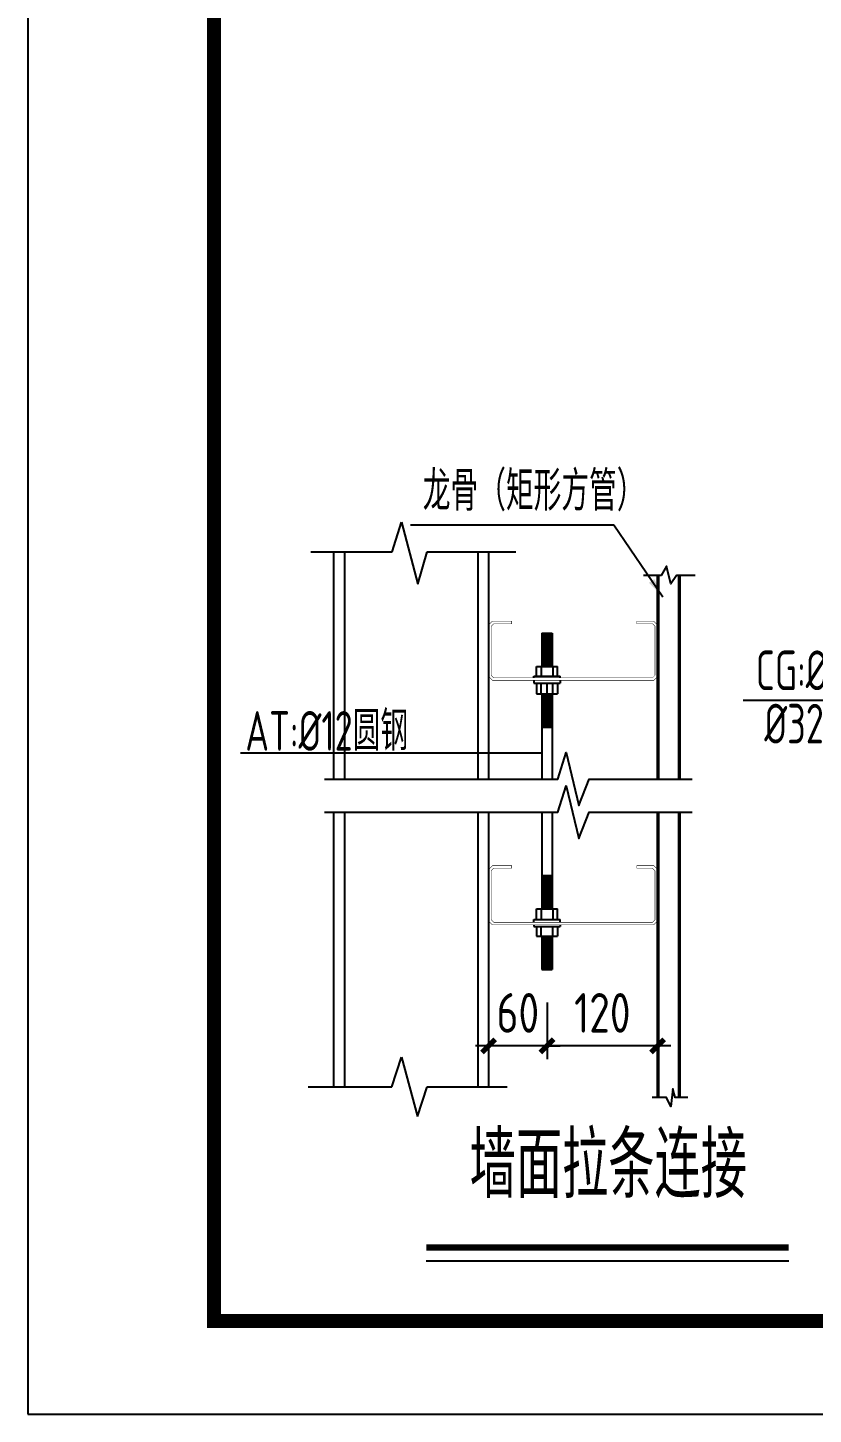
# Model space of a CAD drawing. Extents: x -33967 to 1773478, y -1022458 to -784650.
# Drawn here: x 1394494 to 1406397, y -1022458 to -1001458 of the extents above; entities that cross this region are included whole.
import ezdxf
from ezdxf.enums import TextEntityAlignment as Align

# ---------------------------------------------------------------- set-up
doc = ezdxf.new("R2010")
doc.units = 0
doc.header["$LTSCALE"] = 1000
doc.header["$MEASUREMENT"] = 0
for name, color, linetype in [('AXIS', 3, 'Continuous'), ('BEAM', 4, 'Continuous'), ('GZ', 50, 'Continuous'), ('LT', 27, 'Continuous'), ('PUB_TITLE', 4, 'Continuous'), ('PZ', 202, 'Continuous'), ('TEXT', 7, 'Continuous'), ('THIN', 7, 'Continuous')]:
    doc.layers.add(name, color=color, linetype=linetype)
doc.styles.add('_TCH_DIM_T3', font='SIMPLEX', dxfattribs={"width": 0.705882, "bigfont": 'GBCBIG'})
doc.styles.add('TSSD_Dimension', font='Tssdeng.shx', dxfattribs={"width": 0.8, "bigfont": 'hztxt.shx'})
doc.styles.add('TSSD_Label', font='tssdeng.shx', dxfattribs={"width": 0.7, "bigfont": 'hztxt.shx'})
doc.dimstyles.new('TCH-200-1', dxfattribs={"dimtxt": 595, "dimasz": 200, "dimexe": 500, "dimexo": 600, "dimgap": 252.5, "dimtad": 1, "dimdec": 0, "dimzin": 0, "dimdsep": 46, "dimtxsty": '_TCH_DIM_T3', "dimblk": 'ARCHTICK', "dimcen": 0.09, "dimclrd": 3, "dimclre": 3, "dimclrt": 7, "dimazin": 2, "dimtfac": 1, "dimtdec": 0, "dimtix": 1, "dimtmove": 2, "dimatfit": 3, "dimfxl": 1, "dimtolj": 1, "dimtzin": 0, "dimarcsym": 0})
doc.dimstyles.new('TSSD_20_200', dxfattribs={"dimtxt": 600, "dimasz": 200, "dimexe": 200, "dimexo": 500, "dimgap": 200, "dimtad": 1, "dimdec": 0, "dimlfac": 0.05, "dimzin": 0, "dimdsep": 46, "dimtxsty": 'TSSD_Dimension', "dimblk": 'ARCHTICK', "dimblk1": 'ARCHTICK', "dimblk2": 'ARCHTICK', "dimcen": 0, "dimdle": 200, "dimclrt": 7, "dimadec": 0, "dimazin": 0, "dimtfac": 1, "dimtdec": 0, "dimtix": 1, "dimtmove": 2, "dimatfit": 3, "dimfxl": 1, "dimtolj": 1, "dimtzin": 0, "dimarcsym": 0})

# ---------------------------------------------------------------- blocks, each defined once
blk = doc.blocks.new('_ArchTick')
at = {"color": 0, "linetype": 'ByBlock', "const_width": 0.4}
blk.add_lwpolyline([(-0.5, -0.5), (0.5, 0.5)], dxfattribs=at)
blk = doc.blocks.new('*D1864')
at = {"layer": 'AXIS', "color": 0, "linetype": 'ByBlock', "lineweight": -2, "transparency": 16777216}
for p, q in [((1401478, -1016224), (1401478, -1017079)), ((1402363, -1016224), (1402363, -1017079)), ((1401478, -1016879), (1401278, -1016879)), ((1402363, -1016879), (1401478, -1016879)), ((1402363, -1016879), (1402563, -1016879))]:
    blk.add_line(p, q, dxfattribs=at)
at = {"layer": 'Defpoints', "color": 0, "linetype": 'ByBlock', "transparency": 16777216}
for p in [(1401478, -1015724), (1402363, -1015724, 2889), (1401478, -1016879)]:
    blk.add_point(p, dxfattribs=at)
at = {"layer": 'AXIS', "color": 0, "linetype": 'ByBlock', "lineweight": -2, "transparency": 16777216, "xscale": 200, "yscale": 200, "zscale": 200}
blk.add_blockref('_ArchTick', (1401478, -1016879), dxfattribs=at)
at = {"layer": 'AXIS', "color": 0, "linetype": 'ByBlock', "lineweight": -2, "transparency": 16777216, "xscale": 200, "yscale": 200, "zscale": 200, "rotation": 180}
blk.add_blockref('_ArchTick', (1402363, -1016879), dxfattribs=at)
at = {"layer": 'AXIS', "color": 7, "linetype": 'ByBlock', "transparency": 16777216, "insert": (1401921, -1016379), "char_height": 600, "attachment_point": 5, "style": 'TSSD_Dimension'}
blk.add_mtext('\\A1;60', dxfattribs=at)
blk = doc.blocks.new('*D1865')
at = {"layer": 'AXIS', "color": 0, "linetype": 'ByBlock', "lineweight": -2, "transparency": 16777216}
for p, q in [((1402363, -1016224), (1402363, -1017079)), ((1404038, -1016318), (1404038, -1017079)), ((1404238, -1016879), (1402163, -1016879))]:
    blk.add_line(p, q, dxfattribs=at)
at = {"layer": 'Defpoints', "color": 0, "linetype": 'ByBlock', "transparency": 16777216}
for p in [(1402363, -1015724, 2889), (1404038, -1015818), (1402363, -1016879)]:
    blk.add_point(p, dxfattribs=at)
at = {"layer": 'AXIS', "color": 0, "linetype": 'ByBlock', "lineweight": -2, "transparency": 16777216, "xscale": 200, "yscale": 200, "zscale": 200, "rotation": 180}
blk.add_blockref('_ArchTick', (1402363, -1016879), dxfattribs=at)
at = {"layer": 'AXIS', "color": 0, "linetype": 'ByBlock', "lineweight": -2, "transparency": 16777216, "xscale": 200, "yscale": 200, "zscale": 200}
blk.add_blockref('_ArchTick', (1404038, -1016879), dxfattribs=at)
at = {"layer": 'AXIS', "color": 7, "linetype": 'ByBlock', "transparency": 16777216, "insert": (1403201, -1016379), "char_height": 600, "attachment_point": 5, "style": 'TSSD_Dimension'}
blk.add_mtext('\\A1;120', dxfattribs=at)

msp = doc.modelspace()

# ---------------------------------------------------------------- linework, layer by layer
for p, q in [((1402203.2, -1011134.3, 2889.5), (1402523.2, -1011134.3, 2889.5)), ((1402203.2, -1011277, 2889.5), (1402203.2, -1011134.3, 2889.5)), ((1402274, -1011134.3, 2889.5), (1402274, -1011277, 2889.5)), ((1402452.3, -1011134.3, 2889.5), (1402452.3, -1011277, 2889.5)), ((1402523.2, -1011277, 2889.5), (1402523.2, -1011134.3, 2889.5)), ((1402163.2, -1011277, 2889.5), (1402563.2, -1011277, 2889.5)), ((1402163.2, -1011303.7, 2889.5), (1402163.2, -1011277, 2889.5)), ((1402163.2, -1011342.9, 2889.5), (1402163.2, -1011387.6, 2889.5)), ((1402563.2, -1011303.7, 2889.5), (1402563.2, -1011277, 2889.5)), ((1402563.2, -1011342.9, 2889.5), (1402563.2, -1011387.6, 2889.5)), ((1402163.2, -1011387.6, 2889.5), (1402563.2, -1011387.6, 2889.5)), ((1402203.2, -1011387.6, 2889.5), (1402203.2, -1011547.6, 2889.5)), ((1402203.2, -1011547.6, 2889.5), (1402523.2, -1011547.6, 2889.5)), ((1402274, -1011547.6, 2889.5), (1402274, -1011387.6, 2889.5)), ((1402363.2, -1011547.6, 2889.5), (1402363.2, -1011387.6, 2889.5)), ((1402452.3, -1011547.6, 2889.5), (1402452.3, -1011387.6, 2889.5)), ((1402523.2, -1011387.6, 2889.5), (1402523.2, -1011547.6, 2889.5)), ((1402203.2, -1014804.4, 2889.5), (1402523.2, -1014804.4, 2889.5)), ((1402203.2, -1014964.4, 2889.5), (1402203.2, -1014804.4, 2889.5)), ((1402274, -1014804.4, 2889.5), (1402274, -1014964.4, 2889.5)), ((1402452.3, -1014804.4, 2889.5), (1402452.3, -1014964.4, 2889.5)), ((1402523.2, -1014964.4, 2889.5), (1402523.2, -1014804.4, 2889.5)), ((1402163.2, -1014964.4, 2889.5), (1402563.2, -1014964.4, 2889.5)), ((1402163.2, -1015007.1, 2889.5), (1402163.2, -1014964.4, 2889.5)), ((1402163.2, -1015044.4, 2889.5), (1402163.2, -1015071.1, 2889.5)), ((1402163.2, -1015071.1, 2889.5), (1402563.2, -1015071.1, 2889.5)), ((1402203.2, -1015071.1, 2889.5), (1402203.2, -1015217.8, 2889.5)), ((1402274, -1015217.8, 2889.5), (1402274, -1015071.1, 2889.5)), ((1402452.3, -1015217.8, 2889.5), (1402452.3, -1015071.1, 2889.5)), ((1402523.2, -1015071.1, 2889.5), (1402523.2, -1015217.8, 2889.5)), ((1402563.2, -1015007.1, 2889.5), (1402563.2, -1014964.4, 2889.5)), ((1402563.2, -1015044.4, 2889.5), (1402563.2, -1015071.1, 2889.5)), ((1402203.2, -1015217.8, 2889.5), (1402523.2, -1015217.8, 2889.5))]:
    msp.add_line(p, q)
for points in [[(1398990.5, -1012837.6), (1399470.5, -1012837.6), (1402526.5, -1012837.6), (1402654.5, -1012437.6), (1402843.8, -1013236.6), (1403000.1, -1012837.6), (1403269.6, -1012837.6), (1404562.3, -1012837.6)], [(1398990.5, -1013338.2), (1399470.5, -1013338.2), (1402526.5, -1013338.2), (1402654.5, -1012938.2), (1402843.8, -1013737.2), (1403000.1, -1013338.2), (1403269.6, -1013338.2), (1404562.3, -1013338.2)]]:
    msp.add_lwpolyline(points)
at = {"color": 3, "const_width": 100}
msp.add_lwpolyline([(1400532.7, -1019932.5), (1406024.6, -1019932.5)], dxfattribs=at)
at = {"color": 3}
msp.add_lwpolyline([(1400532.7, -1020132.5), (1406024.6, -1020132.5)], dxfattribs=at)
at = {"layer": 'AXIS', "linetype": 'ByBlock'}
for p, q in [((1405335.5, -1011644.1, 1290.3), (1410082.6, -1011644.1)), ((1402283.2, -1012444.5, 2889.5), (1397718.1, -1012444.5, 26976.8))]:
    msp.add_line(p, q, dxfattribs=at)
at = {"layer": 'BEAM', "linetype": 'ByBlock'}
msp.add_line((1398965.7, -1009394.4), (1399129.1, -1009394.4), dxfattribs=at)
at = {"layer": 'GZ'}
for p, q in [((1400017.3, -1009394.4), (1400160.2, -1008945.2)), ((1400160.2, -1008945.2), (1400405.2, -1009883.7)), ((1398782.9, -1009394.4), (1400017.3, -1009394.4)), ((1399129.1, -1009394.4), (1399129.1, -1012837.6)), ((1399292.4, -1009394.4), (1399292.4, -1012837.6)), ((1400405.2, -1009883.7), (1400548.1, -1009394.4)), ((1400548.1, -1009394.4), (1401892.3, -1009394.4)), ((1401314.8, -1009394.4), (1401314.8, -1012837.6)), ((1401478.1, -1009394.4), (1401478.1, -1012837.6)), ((1399129.1, -1013338.2), (1399129.1, -1017497.8)), ((1399292.4, -1013338.2), (1399292.4, -1017497.8)), ((1401314.8, -1013338.2), (1401314.8, -1017497.8)), ((1401478.1, -1013338.2), (1401478.1, -1017497.8)), ((1400013.8, -1017497.8), (1400156.8, -1017048.6)), ((1400156.8, -1017048.6), (1400401.8, -1017947)), ((1398742.9, -1017497.8), (1400013.8, -1017497.8)), ((1400401.8, -1017947), (1400544.7, -1017497.8)), ((1400544.7, -1017497.8), (1401759.5, -1017497.8))]:
    msp.add_line(p, q, dxfattribs=at)
at = {"layer": 'LT'}
for points in [[(1404607.4, -1009752.4), (1404322.7, -1009752.4), (1404239.2, -1009882.7), (1404175.3, -1009613.1), (1404091.5, -1009752.4), (1403823.9, -1009752.4)], [(1404038.1, -1012837.6), (1404038.1, -1009752.4)], [(1404058.1, -1012837.6), (1404058.1, -1009752.4)], [(1404355.6, -1009752.4), (1404355.6, -1012837.6)], [(1404375.6, -1009752.4), (1404375.6, -1012837.6)], [(1404038.1, -1017660.1), (1404038.1, -1013338.2)], [(1404058.1, -1017660.1), (1404058.1, -1013338.2)], [(1404355.6, -1013338.2), (1404355.6, -1017660.1)], [(1404375.6, -1013338.2), (1404375.6, -1017660.1)], [(1404495.4, -1017660.1), (1404303, -1017660.1), (1404268.4, -1017529.8), (1404238.4, -1017799.3), (1404171.9, -1017660.1), (1403957, -1017660.1)]]:
    msp.add_lwpolyline(points, dxfattribs=at)
at = {"layer": 'LT', "linetype": 'ByBlock', "const_width": 6.4}
for points in [[(1403723.3, -1010485.3), (1403723.3, -1010446.9), (1403980.5, -1010446.9), (1404038.1, -1010504.5), (1404038.1, -1011285.3), (1403980.5, -1011342.9), (1401535.7, -1011342.9), (1401478.1, -1011285.3), (1401478.1, -1010504.5), (1401535.7, -1010446.9), (1401827.8, -1010446.9), (1401827.8, -1010485.3), (1401554.9, -1010485.3), (1401516.5, -1010523.7), (1401516.5, -1011266.1), (1401554.9, -1011304.5), (1403961.3, -1011304.5), (1403999.7, -1011266.1), (1403999.7, -1010523.7), (1403961.3, -1010485.3), (1403774.8, -1010485.3)], [(1403723.3, -1014187.9), (1403723.3, -1014149.5), (1403980.5, -1014149.5), (1404038.1, -1014207.1), (1404038.1, -1014987.9), (1403980.5, -1015045.5), (1401535.7, -1015045.5), (1401478.1, -1014987.9), (1401478.1, -1014207.1), (1401535.7, -1014149.5), (1401827.8, -1014149.5), (1401827.8, -1014187.9), (1401554.9, -1014187.9), (1401516.5, -1014226.3), (1401516.5, -1014968.7), (1401554.9, -1015007.1), (1403961.3, -1015007.1), (1403999.7, -1014968.7), (1403999.7, -1014226.3), (1403961.3, -1014187.9), (1403774.8, -1014187.9)]]:
    msp.add_lwpolyline(points, close=True, dxfattribs=at)
at = {"layer": 'PUB_TITLE'}
msp.add_lwpolyline([(1394494.4, -1022458.4), (1513294.4, -1022458.4), (1513294.4, -938458.4), (1394494.4, -938458.4)], close=True, dxfattribs=at)
at = {"layer": 'PUB_TITLE', "const_width": 212.1}
msp.add_lwpolyline([(1397314.7, -1021044.2), (1397314.7, -939872.6), (1511294.4, -939872.6), (1511294.4, -1021044.2)], close=True, dxfattribs=at)
at = {"layer": 'PZ'}
for p, q in [((1402283.2, -1010627.6, 2889.5), (1402283.2, -1011134.3, 2889.5)), ((1402283.2, -1010647, 2889.5), (1402429.8, -1010627.6, 2889.5)), ((1402283.2, -1010627.6, 2889.5), (1402443.2, -1010627.6, 2889.5)), ((1402283.2, -1010668.2, 2889.5), (1402443.2, -1010647, 2889.5)), ((1402283.2, -1010689.4, 2889.5), (1402443.2, -1010668.2, 2889.5)), ((1402283.2, -1010710.6, 2889.5), (1402443.2, -1010689.4, 2889.5)), ((1402283.2, -1010731.7, 2889.5), (1402443.2, -1010710.6, 2889.5)), ((1402443.2, -1010627.6, 2889.5), (1402443.2, -1011134.3, 2889.5)), ((1402283.2, -1010752.9, 2889.5), (1402443.2, -1010731.7, 2889.5)), ((1402283.2, -1010774.1, 2889.5), (1402443.2, -1010752.9, 2889.5)), ((1402283.2, -1010795.3, 2889.5), (1402443.2, -1010774.1, 2889.5)), ((1402283.2, -1010816.5, 2889.5), (1402443.2, -1010795.3, 2889.5)), ((1402283.2, -1010837.7, 2889.5), (1402443.2, -1010816.5, 2889.5)), ((1402283.2, -1010858.9, 2889.5), (1402443.2, -1010837.7, 2889.5)), ((1402283.2, -1010880, 2889.5), (1402443.2, -1010858.9, 2889.5)), ((1402283.2, -1010901.2, 2889.5), (1402443.2, -1010880, 2889.5)), ((1402283.2, -1010922.4, 2889.5), (1402443.2, -1010901.2, 2889.5)), ((1402283.2, -1010943.6, 2889.5), (1402443.2, -1010922.4, 2889.5)), ((1402283.2, -1010964.8, 2889.5), (1402443.2, -1010943.6, 2889.5)), ((1402283.2, -1010986, 2889.5), (1402443.2, -1010964.8, 2889.5)), ((1402283.2, -1011007.1, 2889.5), (1402443.2, -1010986, 2889.5)), ((1402283.2, -1011028.3, 2889.5), (1402443.2, -1011007.1, 2889.5)), ((1402283.2, -1011049.5, 2889.5), (1402443.2, -1011028.3, 2889.5)), ((1402283.2, -1011070.7, 2889.5), (1402443.2, -1011049.5, 2889.5)), ((1402283.2, -1011091.9, 2889.5), (1402443.2, -1011070.7, 2889.5)), ((1402283.2, -1011113.1, 2889.5), (1402443.2, -1011091.9, 2889.5)), ((1402283.2, -1011134.3, 2889.5), (1402443.2, -1011113.1, 2889.5)), ((1402283.2, -1011547.6, 2889.5), (1402283.2, -1012837.6, 2889.5)), ((1402283.2, -1011547.6, 2889.5), (1402443.2, -1011568.8, 2889.5)), ((1402283.2, -1011547.6, 2889.5), (1402283.2, -1012054.3, 2889.5)), ((1402283.2, -1011568.8, 2889.5), (1402443.2, -1011590, 2889.5)), ((1402443.2, -1011547.6, 2889.5), (1402443.2, -1012837.6, 2889.5)), ((1402443.2, -1011547.6, 2889.5), (1402443.2, -1012054.3, 2889.5)), ((1402283.2, -1011590, 2889.5), (1402443.2, -1011611.1, 2889.5)), ((1402283.2, -1011611.1, 2889.5), (1402443.2, -1011632.3, 2889.5)), ((1402283.2, -1011632.3, 2889.5), (1402443.2, -1011653.5, 2889.5)), ((1402283.2, -1011653.5, 2889.5), (1402443.2, -1011674.7, 2889.5)), ((1402283.2, -1011674.7, 2889.5), (1402443.2, -1011695.9, 2889.5)), ((1402283.2, -1011695.9, 2889.5), (1402443.2, -1011717.1, 2889.5)), ((1402283.2, -1011717.1, 2889.5), (1402443.2, -1011738.3, 2889.5)), ((1402283.2, -1011738.3, 2889.5), (1402443.2, -1011759.4, 2889.5)), ((1402283.2, -1011759.4, 2889.5), (1402443.2, -1011780.6, 2889.5)), ((1402283.2, -1011780.6, 2889.5), (1402443.2, -1011801.8, 2889.5)), ((1402283.2, -1011801.8, 2889.5), (1402443.2, -1011823, 2889.5)), ((1402283.2, -1011823, 2889.5), (1402443.2, -1011844.2, 2889.5)), ((1402283.2, -1011844.2, 2889.5), (1402443.2, -1011865.4, 2889.5)), ((1402283.2, -1011865.4, 2889.5), (1402443.2, -1011886.5, 2889.5)), ((1402283.2, -1011886.5, 2889.5), (1402443.2, -1011907.7, 2889.5)), ((1402283.2, -1011907.7, 2889.5), (1402443.2, -1011928.9, 2889.5)), ((1402283.2, -1011928.9, 2889.5), (1402443.2, -1011950.1, 2889.5)), ((1402283.2, -1011950.1, 2889.5), (1402443.2, -1011971.3, 2889.5)), ((1402283.2, -1011971.3, 2889.5), (1402443.2, -1011992.5, 2889.5)), ((1402283.2, -1011992.5, 2889.5), (1402443.2, -1012013.7, 2889.5)), ((1402283.2, -1012013.7, 2889.5), (1402443.2, -1012034.8, 2889.5)), ((1402283.2, -1012034.8, 2889.5), (1402429.8, -1012054.3, 2889.5)), ((1402283.2, -1012054.3, 2889.5), (1402443.2, -1012054.3, 2889.5)), ((1402283.2, -1013338.2, 2889.5), (1402283.2, -1014804.4, 2889.5)), ((1402443.2, -1013338.2, 2889.5), (1402443.2, -1014804.4, 2889.5)), ((1402283.2, -1014317.2, 2889.5), (1402429.8, -1014297.8, 2889.5)), ((1402283.2, -1014297.8, 2889.5), (1402443.2, -1014297.8, 2889.5)), ((1402283.2, -1014338.4, 2889.5), (1402443.2, -1014317.2, 2889.5)), ((1402283.2, -1014359.6, 2889.5), (1402443.2, -1014338.4, 2889.5)), ((1402283.2, -1014380.7, 2889.5), (1402443.2, -1014359.6, 2889.5)), ((1402283.2, -1014401.9, 2889.5), (1402443.2, -1014380.7, 2889.5)), ((1402283.2, -1014423.1, 2889.5), (1402443.2, -1014401.9, 2889.5)), ((1402283.2, -1014444.3, 2889.5), (1402443.2, -1014423.1, 2889.5)), ((1402283.2, -1014465.5, 2889.5), (1402443.2, -1014444.3, 2889.5)), ((1402283.2, -1014486.7, 2889.5), (1402443.2, -1014465.5, 2889.5)), ((1402283.2, -1014507.9, 2889.5), (1402443.2, -1014486.7, 2889.5)), ((1402283.2, -1014529, 2889.5), (1402443.2, -1014507.9, 2889.5)), ((1402283.2, -1014550.2, 2889.5), (1402443.2, -1014529, 2889.5)), ((1402283.2, -1014571.4, 2889.5), (1402443.2, -1014550.2, 2889.5)), ((1402283.2, -1014592.6, 2889.5), (1402443.2, -1014571.4, 2889.5)), ((1402283.2, -1014613.8, 2889.5), (1402443.2, -1014592.6, 2889.5)), ((1402283.2, -1014635, 2889.5), (1402443.2, -1014613.8, 2889.5)), ((1402283.2, -1014656.1, 2889.5), (1402443.2, -1014635, 2889.5)), ((1402283.2, -1014677.3, 2889.5), (1402443.2, -1014656.1, 2889.5)), ((1402283.2, -1014698.5, 2889.5), (1402443.2, -1014677.3, 2889.5)), ((1402283.2, -1014719.7, 2889.5), (1402443.2, -1014698.5, 2889.5)), ((1402283.2, -1014740.9, 2889.5), (1402443.2, -1014719.7, 2889.5)), ((1402283.2, -1014762.1, 2889.5), (1402443.2, -1014740.9, 2889.5)), ((1402283.2, -1014783.3, 2889.5), (1402443.2, -1014762.1, 2889.5)), ((1402283.2, -1014804.4, 2889.5), (1402443.2, -1014783.3, 2889.5)), ((1402283.2, -1015217.8, 2889.5), (1402443.2, -1015239, 2889.5)), ((1402283.2, -1015217.8, 2889.5), (1402283.2, -1015724.4, 2889.5)), ((1402283.2, -1015239, 2889.5), (1402443.2, -1015260.1, 2889.5)), ((1402283.2, -1015260.1, 2889.5), (1402443.2, -1015281.3, 2889.5)), ((1402283.2, -1015281.3, 2889.5), (1402443.2, -1015302.5, 2889.5)), ((1402283.2, -1015302.5, 2889.5), (1402443.2, -1015323.7, 2889.5)), ((1402283.2, -1015323.7, 2889.5), (1402443.2, -1015344.9, 2889.5)), ((1402283.2, -1015344.9, 2889.5), (1402443.2, -1015366.1, 2889.5)), ((1402443.2, -1015217.8, 2889.5), (1402443.2, -1015724.4, 2889.5)), ((1402283.2, -1015366.1, 2889.5), (1402443.2, -1015387.3, 2889.5)), ((1402283.2, -1015387.3, 2889.5), (1402443.2, -1015408.4, 2889.5)), ((1402283.2, -1015408.4, 2889.5), (1402443.2, -1015429.6, 2889.5)), ((1402283.2, -1015429.6, 2889.5), (1402443.2, -1015450.8, 2889.5)), ((1402283.2, -1015450.8, 2889.5), (1402443.2, -1015472, 2889.5)), ((1402283.2, -1015472, 2889.5), (1402443.2, -1015493.2, 2889.5)), ((1402283.2, -1015493.2, 2889.5), (1402443.2, -1015514.4, 2889.5)), ((1402283.2, -1015514.4, 2889.5), (1402443.2, -1015535.6, 2889.5)), ((1402283.2, -1015535.6, 2889.5), (1402443.2, -1015556.7, 2889.5)), ((1402283.2, -1015556.7, 2889.5), (1402443.2, -1015577.9, 2889.5)), ((1402283.2, -1015577.9, 2889.5), (1402443.2, -1015599.1, 2889.5)), ((1402283.2, -1015599.1, 2889.5), (1402443.2, -1015620.3, 2889.5)), ((1402283.2, -1015620.3, 2889.5), (1402443.2, -1015641.5, 2889.5)), ((1402283.2, -1015641.5, 2889.5), (1402443.2, -1015662.7, 2889.5)), ((1402283.2, -1015662.7, 2889.5), (1402443.2, -1015683.8, 2889.5)), ((1402283.2, -1015683.8, 2889.5), (1402443.2, -1015705, 2889.5)), ((1402283.2, -1015705, 2889.5), (1402429.8, -1015724.4, 2889.5)), ((1402283.2, -1015724.4, 2889.5), (1402443.2, -1015724.4, 2889.5))]:
    msp.add_line(p, q, dxfattribs=at)

# ---------------------------------------------------------------- texts
at = {"layer": 'TEXT', "style": 'TSSD_Label', "width": 0.7}
msp.add_text('墙面拉条连接', height=1000, dxfattribs=at).set_placement((1401191.5, -1019483.8), align=Align.BOTTOM_LEFT)
at = {"layer": 'THIN', "style": 'TSSD_Dimension', "width": 0.7}
for s, p in [('龙骨（矩形方管）', (1400480.3, -1008773.9)), ('CG:%%C12圆钢', (1405524.8, -1011491.1, 64691.3)), ('AT:%%C12圆钢', (1397791.2, -1012408.5, 66146.4)), ('%%C32x2.0钢管', (1405655.2, -1012298.6, 64691.3))]:
    msp.add_text(s, height=600, dxfattribs=at).set_placement(p)

# ---------------------------------------------------------------- dimensions: what is measured, and where the dimension line sits
at = {"layer": 'AXIS', "linetype": 'ByBlock'}
for base, p1, p2, text, picture, middle in [((1401478.1, -1016878.6), (1402363.2, -1015724.4, 2889.5), (1401478.1, -1015724.4), '60', '*D1864', (1401920.7, -1016378.6)), ((1402363.2, -1016878.6), (1404038.1, -1015817.8), (1402363.2, -1015724.4, 2889.5), '120', '*D1865', (1403200.7, -1016378.6))]:
    dim = msp.add_linear_dim(base=base, p1=p1, p2=p2, angle=180, text=text, dimstyle='TSSD_20_200', dxfattribs=at)
    dim.commit()
    dim.dimension.update_dxf_attribs({"geometry": picture, "text_midpoint": middle})

# ---------------------------------------------------------------- leaders
at = {"layer": 'AXIS'}
msp.add_leader([(1404118.1, -1010083.6), (1403375.1, -1008992.3), (1400292.9, -1008992.3)], dimstyle='TCH-200-1', override={"dimasz": 300}, dxfattribs=at)

doc.saveas('drawing.dxf')
